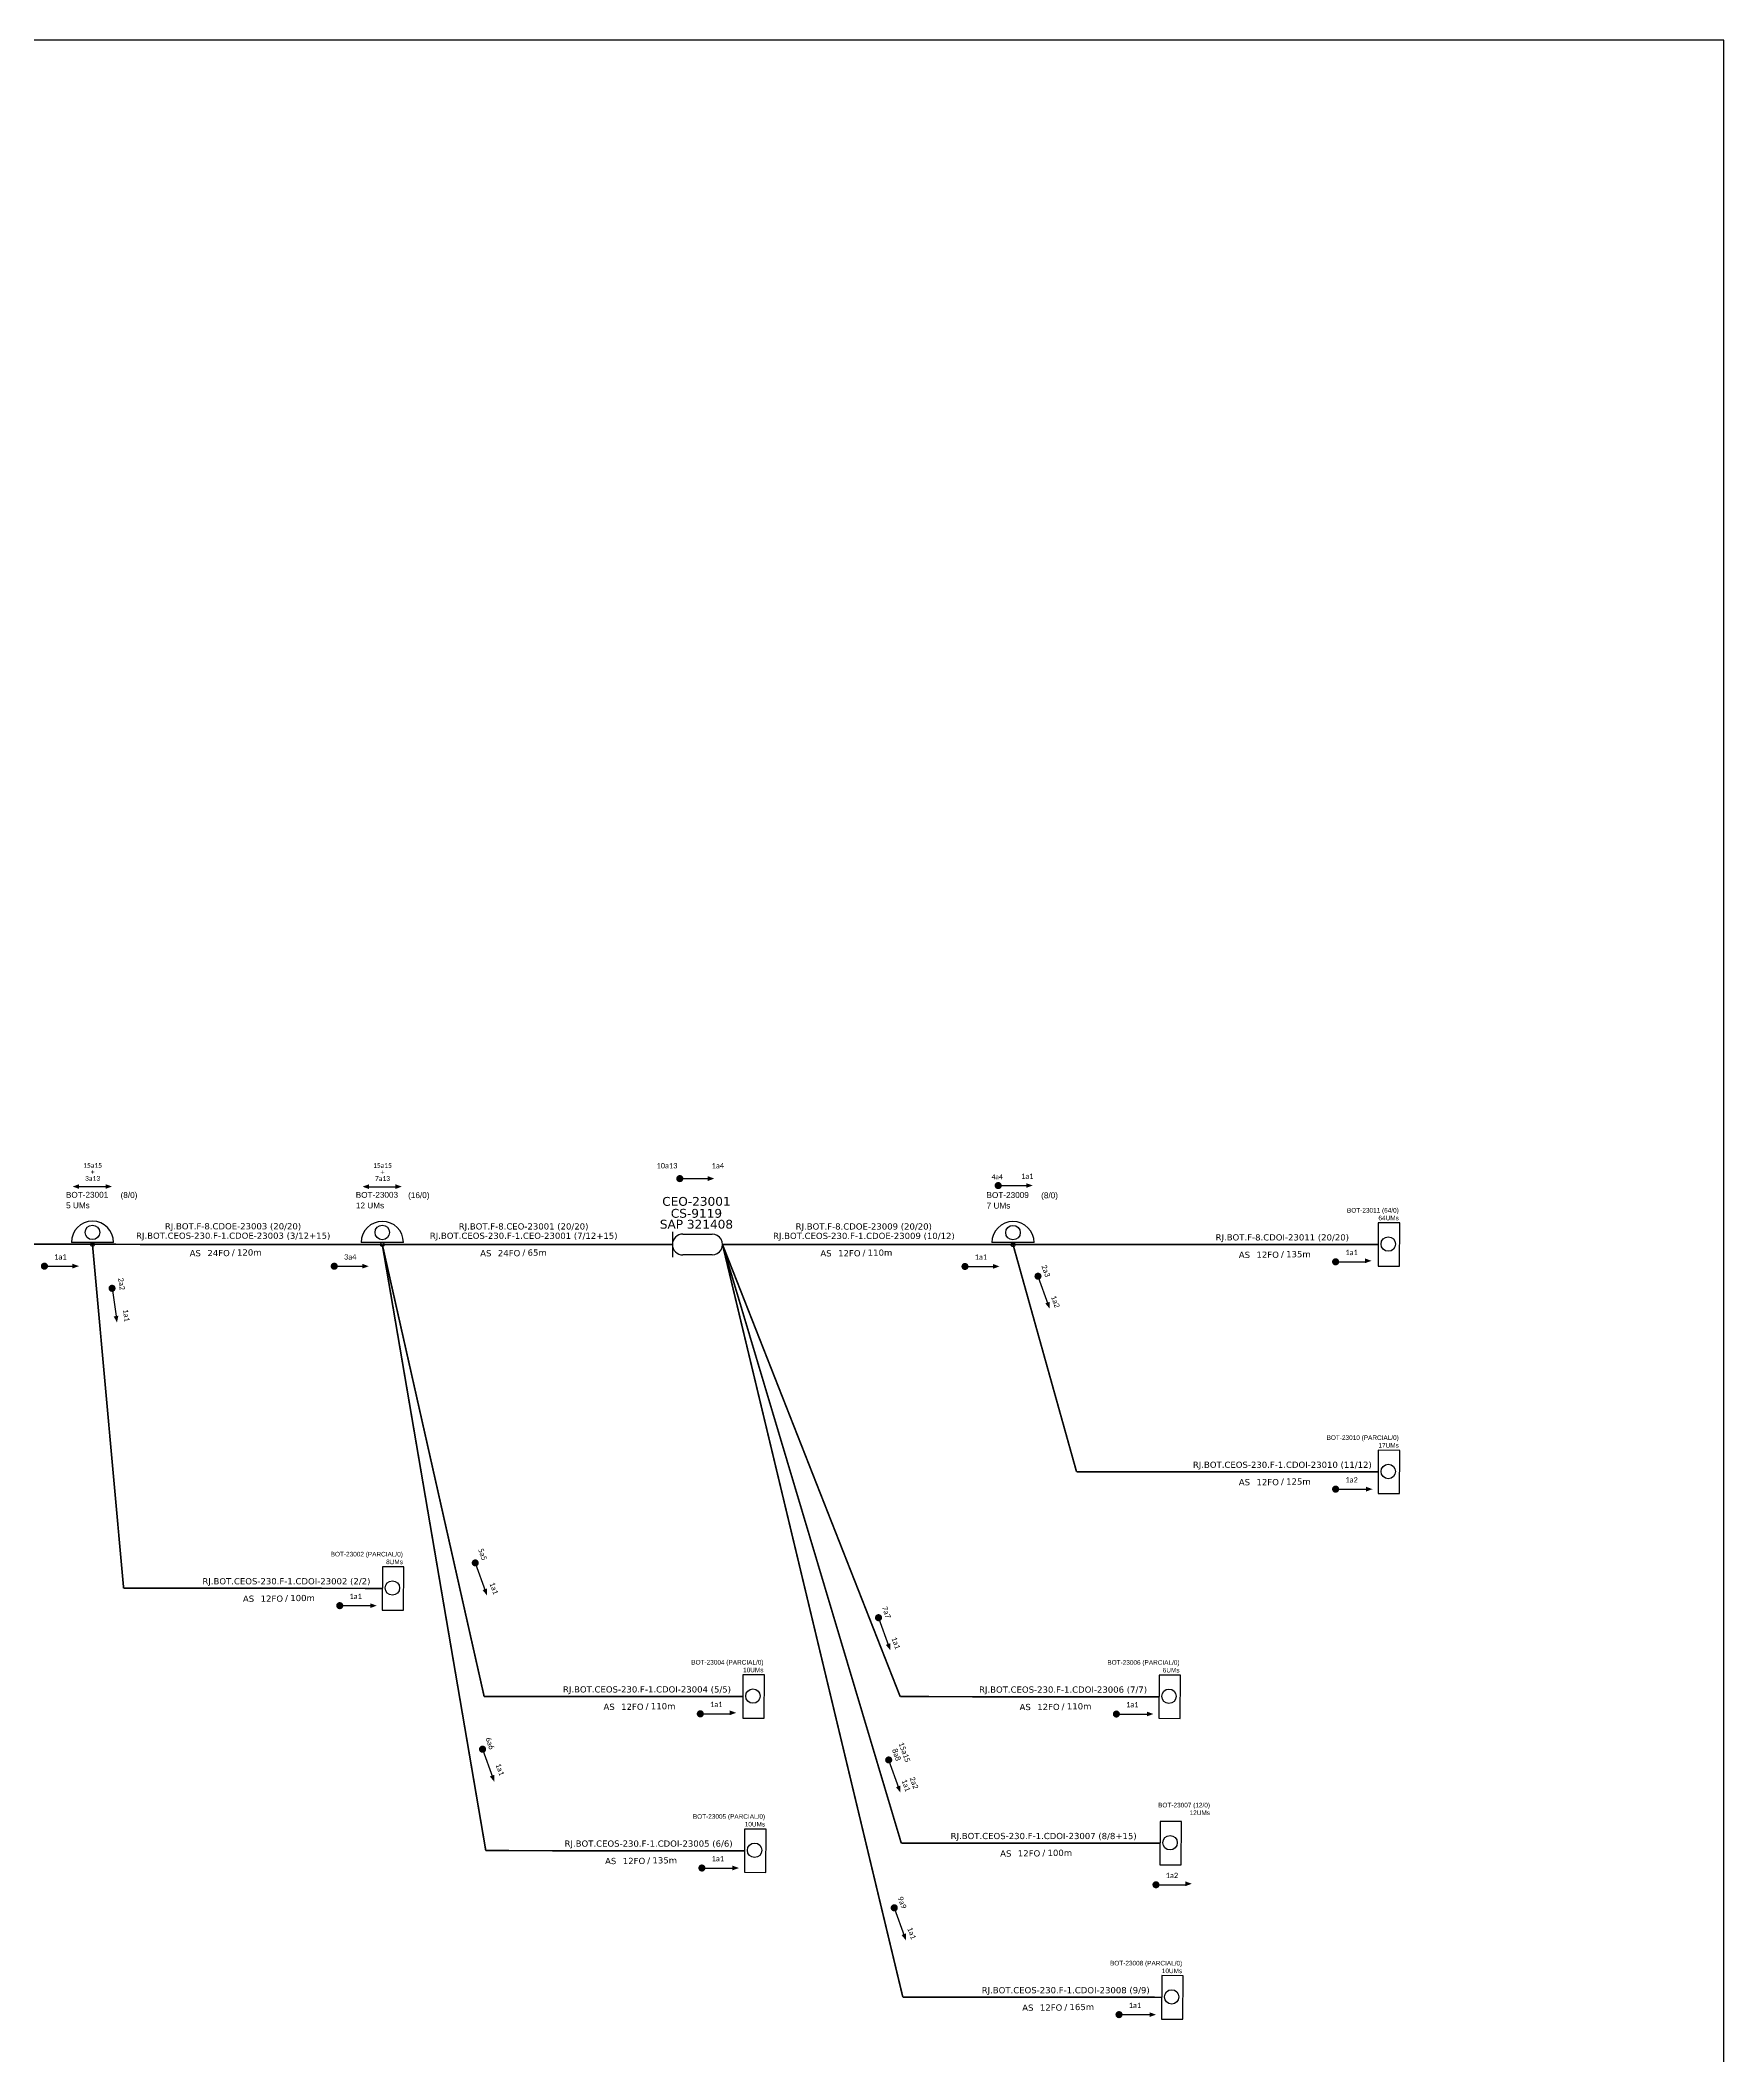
# Model space of a CAD drawing. Header units: metres. Extents: x -553 to 1164, y 1114 to 1708.
# Drawn here: x 14.7 to 288, y 1381.1 to 1708.4 of the extents above; entities that cross this region are included whole.
import ezdxf
from ezdxf.enums import TextEntityAlignment as Align

# ---------------------------------------------------------------- set-up
doc = ezdxf.new("R2010")
doc.units = ezdxf.units.M
for name, color, linetype, lineweight in [("20.0-LEGENDA DOS CDO'S", 1, 'Continuous', 0), ('20.2-CDO_POSTE', 1, 'Continuous', 5), ('40.1-ETIQUETAS', 1, 'Continuous', 20)]:
    doc.layers.add(name, color=color, linetype=linetype, lineweight=lineweight)
for name, color, linetype in [('20.4-CEOS', 1, 'Continuous'), ('20.5-CEO', 1, 'Continuous'), ('CAP a instalar', 1, 'Continuous'), ('Meio Fio', 7, 'Continuous'), ('SETA', 7, 'Continuous'), ('UNIFILAR', 7, 'Continuous')]:
    doc.layers.add(name, color=color, linetype=linetype)
doc.styles.add('ARIAL', font='arial.ttf')
doc.styles.add('siredit', font='verdana.ttf')
doc.styles.get("Standard").update_dxf_attribs({"font": 'arial.ttf'})
doc.linetypes.add('FENCELINE1', pattern='A,0.25,-0.1,[133,ltypeshp.shx,S=0.1,R=0,X=-0.1,Y=0],-0.1,1', length=1.45)

# ---------------------------------------------------------------- blocks, each defined once
blk = doc.blocks.new('ETIQUETA_RS5F')
at = {"layer": '40.1-ETIQUETAS', "color": 0, "style": 'siredit'}
blk.add_text('/', height=1.5, dxfattribs=at).set_placement((1.55, -1.95), align=Align.MIDDLE_RIGHT)
for tag, p in [('ETIQUETA_R_PRIMARIA', (1.18, 4.1)), ('ETIQUETA_R_SECUNDARIA', (1.18, 2.1)), ('F_ATIVAS/F_MORTAS', (1.11, -4.24))]:
    blk.add_attdef(tag, text='', height=1.5, dxfattribs=at).set_placement(p, align=Align.MIDDLE_CENTER)
for tag, p in [('TIPO_CABO', (-6.62, -2.12)), ('CAP_CABO', (0.37, -2.09))]:
    blk.add_attdef(tag, text='', height=1.5, dxfattribs=at).set_placement(p, align=Align.MIDDLE_RIGHT)
blk.add_attdef('METROS', text='', height=1.5, dxfattribs=at).set_placement((2.11, -1.95), align=Align.MIDDLE_LEFT)
for tag, p in [('FUSÃO_1', (0.82, -8.39)), ('FUSÃO_2', (0.82, -10.6)), ('FUSÃO_3', (0.82, -12.93)), ('FUSÃO_4', (0.82, -15.14)), ('FUSÃO_5', (0.82, -17.16))]:
    blk.add_attdef(tag, text='', height=1.5, dxfattribs=at).set_placement(p, align=Align.CENTER)
blk = doc.blocks.new('SAN')
at = {"layer": 'SETA'}
blk.add_lwpolyline([(-2.58, 0), (6.02, 0)], dxfattribs=at)
for points in [[(-2.1, -0.66), (-3.93, 0), (-2.1, 0.67)], [(5.33, 0.68), (7.16, 0.01), (5.33, -0.65)]]:
    blk.add_solid(points, dxfattribs=at)
blk = doc.blocks.new('CDOE-TEXTO PADRÃO')
at = {"layer": "20.0-LEGENDA DOS CDO'S", "color": 0, "style": 'ARIAL'}
for tag, p in [('CDO_N', (0.49, 7.39)), ('CORDOALHA', (0.5, 4.33)), ('SAP', (0.51, 1.67)), ('SPLITER_1', (0.59, -0.91)), ('SPLITER_2', (0.6, -3.55)), ('(XX-XX_F)S', (0.54, -8.29)), ('(XX-XX_L)S', (0.55, -10.83)), ('UMS', (0.55, -13.15))]:
    blk.add_attdef(tag, p, '', height=1.7, rotation=0.11799, dxfattribs=at)
blk.add_attdef('FIBRAS_UTILIZADAS', text='', height=1.7, rotation=0.11799, dxfattribs=at).set_placement((19.77, 7.43), align=Align.CENTER)
blk = doc.blocks.new('CEO_CT_DRT')
at = {"layer": '20.5-CEO', "color": 0}
for p, q in [((-1.56, 1.26), (1.8, 1.26)), ((1.8, -1.13), (-1.56, -1.13))]:
    blk.add_line(p, q, dxfattribs=at)
blk.add_lwpolyline([(-2.75, 1.51), (-2.75, -1.38)], dxfattribs=at)
for centre, start, end in [((-1.56, 0.07), 90, 270), ((1.8, 0.07), 270, 90)]:
    blk.add_arc(centre, 1.2, start, end, dxfattribs=at)
at = {"layer": '20.5-CEO', "color": 7, "style": 'siredit'}
for tag, p in [('CEO_Nº', (0.12, 5.61)), ('LOCAL', (0.12, 4.23)), ('SAP', (0.12, 2.97)), ('FIBRAS_RESERVA', (0.12, -1.94))]:
    blk.add_attdef(tag, text='', height=1.01, dxfattribs=at).set_placement(p, align=Align.TOP_CENTER)

msp = doc.modelspace()

# ---------------------------------------------------------------- linework, layer by layer
at = {"color": 7}
for p, q in [((26.58, 1513.16), (19.73, 1513.16)), ((73.64, 1513.14), (66.79, 1513.14)), ((176.06, 1513.11), (169.21, 1513.11))]:
    msp.add_line(p, q, dxfattribs=at)
for points in [[(-552.97, 1114.37), (288.03, 1114.37), (288.03, 1708.37), (-552.97, 1708.37)], [(231.9, 1509.29), (235.39, 1509.27), (235.43, 1516.31), (231.95, 1516.33)], [(196.47, 1412.07), (199.96, 1412.05), (200, 1419.09), (196.51, 1419.11)]]:
    msp.add_lwpolyline(points, close=True, dxfattribs=at)
at = {"color": 7, "const_width": 0.576}
for points in [[(118.24, 1523.51, 1), (118.82, 1523.51, 1)], [(15.07, 1509.29, 1), (15.65, 1509.29, 1)], [(62.13, 1509.28, 1), (62.71, 1509.28, 1)], [(26.3, 1505.98, 1), (26.38, 1505.41, 1)], [(152.35, 1429.37, 1), (152.54, 1428.83, 1)]]:
    msp.add_lwpolyline(points, format="xyb", close=True, dxfattribs=at)
at = {"const_width": 0.576}
for points in [[(169.94, 1522.38, 1), (170.52, 1522.38, 1)], [(164.55, 1509.24, 1), (165.12, 1509.24, 1)], [(224.73, 1510, 1), (225.31, 1510, 1)], [(176.6, 1507.93, 1), (176.79, 1507.39, 1)], [(224.73, 1473.08, 1), (225.31, 1473.08, 1)], [(85.22, 1461.37, 1), (85.41, 1460.83, 1)], [(63.02, 1454.16, 1), (63.6, 1454.16, 1)], [(150.7, 1452.48, 1), (150.9, 1451.93, 1)], [(121.57, 1436.59, 1), (122.15, 1436.59, 1)], [(189.13, 1436.56, 1), (189.7, 1436.56, 1)], [(86.4, 1431.12, 1), (86.6, 1430.57, 1)], [(121.83, 1411.55, 1), (122.41, 1411.55, 1)], [(195.56, 1408.83, 1), (196.14, 1408.83, 1)], [(153.25, 1405.36, 1), (153.45, 1404.81, 1)], [(189.56, 1387.74, 1), (190.14, 1387.74, 1)]]:
    msp.add_lwpolyline(points, format="xyb", close=True, dxfattribs=at)
at = {"color": 252}
for points in [[(231.9, 1472.37), (235.39, 1472.35), (235.43, 1479.38), (231.95, 1479.4)], [(70.2, 1453.45), (73.68, 1453.43), (73.72, 1460.46), (70.24, 1460.48)], [(128.75, 1435.89), (132.23, 1435.87), (132.27, 1442.9), (128.79, 1442.92)], [(196.3, 1435.86), (199.78, 1435.84), (199.83, 1442.87), (196.34, 1442.89)], [(129.01, 1410.85), (132.49, 1410.83), (132.53, 1417.86), (129.05, 1417.88)], [(196.73, 1387.03), (200.22, 1387.01), (200.26, 1394.05), (196.78, 1394.07)]]:
    msp.add_lwpolyline(points, close=True, dxfattribs=at)
at = {"color": 7}
for centre, radius in [((23.16, 1514.78), 1.18), ((70.22, 1514.77), 1.18), ((172.63, 1514.74), 1.18), ((23.16, 1512.84), 0.317), ((70.22, 1512.82), 0.317), ((172.64, 1512.79), 0.317)]:
    msp.add_circle(centre, radius, dxfattribs=at)
for centre in [(23.16, 1513.16), (70.22, 1513.14), (172.63, 1513.11)]:
    msp.add_arc(centre, 3.43, 0, 180, dxfattribs=at)
at = {"layer": 'CAP a instalar', "color": 7, "linetype": 'FENCELINE1', "ltscale": 7, "const_width": 0.269}
for points in [[(-31.17, 1512.86), (23.16, 1512.84)], [(23.05, 1512.84), (70.17, 1512.82)], [(70.22, 1512.82), (117.35, 1512.81)], [(125.46, 1512.81), (154.49, 1415.6)], [(125.46, 1512.81), (172.59, 1512.79)], [(172.59, 1512.79), (189.92, 1512.82)], [(189.92, 1512.82), (231.92, 1512.81)], [(154.49, 1415.6), (196.49, 1415.59)]]:
    msp.add_lwpolyline(points, dxfattribs=at)
at = {"layer": 'CAP a instalar', "color": 252, "linetype": 'FENCELINE1', "ltscale": 7, "const_width": 0.269}
for points in [[(23.16, 1512.84), (28.22, 1456.98)], [(70.22, 1512.82), (86.76, 1439.41)], [(70.22, 1512.82), (87.03, 1414.37)], [(125.46, 1512.81), (154.32, 1439.38)], [(125.46, 1512.81), (154.75, 1390.56)], [(172.64, 1512.79), (182.95, 1475.9)], [(182.95, 1475.9), (231.92, 1475.89)], [(28.22, 1456.98), (70.22, 1456.97)], [(86.76, 1439.41), (128.77, 1439.4)], [(154.32, 1439.38), (196.32, 1439.37)], [(87.03, 1414.37), (129.03, 1414.36)], [(154.75, 1390.56), (196.76, 1390.55)]]:
    msp.add_lwpolyline(points, dxfattribs=at)
at = {"layer": 'Meio Fio', "color": 7}
for centre in [(233.57, 1512.88), (198.13, 1415.66)]:
    msp.add_circle(centre, 1.17, dxfattribs=at)
at = {"layer": 'Meio Fio', "color": 252}
for centre in [(233.57, 1475.95), (71.86, 1457.03), (130.41, 1439.47), (197.96, 1439.44), (130.67, 1414.43), (198.4, 1390.62)]:
    msp.add_circle(centre, 1.17, dxfattribs=at)
at = {"layer": 'SETA', "color": 7}
for points in [[(118.53, 1523.51), (123.48, 1523.51)], [(15.36, 1509.29), (20.31, 1509.29)], [(62.42, 1509.28), (67.37, 1509.28)], [(152.44, 1429.1), (154.11, 1424.44)]]:
    msp.add_lwpolyline(points, dxfattribs=at)
at = {"layer": 'SETA'}
for points in [[(170.23, 1522.38), (175.18, 1522.38)], [(164.83, 1509.24), (169.79, 1509.24)], [(225.02, 1510), (229.97, 1510)], [(26.34, 1505.7), (27.04, 1500.79)], [(176.69, 1507.66), (178.36, 1503)], [(225.02, 1473.08), (229.97, 1473.08)], [(85.32, 1461.1), (86.99, 1456.44)], [(63.31, 1454.16), (68.26, 1454.16)], [(150.8, 1452.2), (152.47, 1447.54)], [(121.86, 1436.59), (126.81, 1436.59)], [(189.41, 1436.56), (194.37, 1436.56)], [(86.5, 1430.85), (88.17, 1426.18)], [(122.12, 1411.55), (127.07, 1411.55)], [(195.85, 1408.83), (200.8, 1408.83)], [(153.35, 1405.09), (155.02, 1400.42)], [(189.85, 1387.74), (194.8, 1387.74)]]:
    msp.add_lwpolyline(points, dxfattribs=at)
at = {"layer": 'SETA', "color": 7}
for points in [[(123.08, 1523.9), (124.14, 1523.51), (123.08, 1523.13)], [(19.91, 1509.68), (20.97, 1509.3), (19.91, 1508.92)], [(66.97, 1509.67), (68.03, 1509.28), (66.97, 1508.9)], [(154.35, 1424.94), (154.34, 1423.82), (153.63, 1424.68)]]:
    msp.add_solid(points, dxfattribs=at)
at = {"layer": 'SETA'}
for points in [[(174.78, 1522.77), (175.84, 1522.39), (174.78, 1522.01)], [(169.39, 1509.64), (170.44, 1509.25), (169.39, 1508.87)], [(229.79, 1510.55), (230.84, 1510.16), (229.79, 1509.78)], [(178.6, 1503.5), (178.59, 1502.38), (177.87, 1503.25)], [(27.37, 1501.24), (27.14, 1500.14), (26.61, 1501.13)], [(229.97, 1473.46), (231.02, 1473.08), (229.97, 1472.69)], [(87.22, 1456.95), (87.22, 1455.82), (86.5, 1456.69)], [(68.26, 1454.54), (69.32, 1454.16), (68.26, 1453.77)], [(152.7, 1448.05), (152.7, 1446.93), (151.98, 1447.79)], [(126.63, 1437.14), (127.69, 1436.76), (126.63, 1436.37)], [(194.37, 1436.95), (195.42, 1436.56), (194.37, 1436.18)], [(88.41, 1426.69), (88.4, 1425.57), (87.68, 1426.43)], [(127.07, 1411.94), (128.13, 1411.55), (127.07, 1411.17)], [(200.62, 1409.38), (201.67, 1408.99), (200.62, 1408.61)], [(155.26, 1400.93), (155.25, 1399.81), (154.53, 1400.67)], [(194.8, 1388.12), (195.86, 1387.74), (194.8, 1387.36)]]:
    msp.add_solid(points, dxfattribs=at)

# ---------------------------------------------------------------- block references
at = {"layer": '20.2-CDO_POSTE', "color": 7}
ref = msp.add_blockref('CDOE-TEXTO PADRÃO', (22.93, 1514.03), dxfattribs=dict(at, xscale=0.5598720016479491, yscale=0.5598720016479491, zscale=0.5598720016479491))
ref.add_attrib('CDO_N', 'BOT-23001', (18.85, 1520.4), dxfattribs={"layer": "20.0-LEGENDA DOS CDO'S", "color": 0, "height": 0.952, "rotation": 0.118, "style": 'ARIAL'})
ref.add_attrib('CORDOALHA', '5 UMs', (18.88, 1518.69), dxfattribs={"layer": "20.0-LEGENDA DOS CDO'S", "color": 0, "height": 0.952, "rotation": 0.118, "style": 'ARIAL'})
ref.add_attrib('FIBRAS_UTILIZADAS', '       (8/0)', dxfattribs={"layer": "20.0-LEGENDA DOS CDO'S", "color": 0, "height": 0.9517, "rotation": 0.118, "style": 'ARIAL'}).set_placement((27.8, 1520.36), align=Align.CENTER)
ref = msp.add_blockref('CDOE-TEXTO PADRÃO', (69.99, 1514.01), dxfattribs=dict(at, xscale=0.5598720016479491, yscale=0.5598720016479491, zscale=0.5598720016479491))
ref.add_attrib('CDO_N', 'BOT-23003', (65.91, 1520.39), dxfattribs={"layer": "20.0-LEGENDA DOS CDO'S", "color": 0, "height": 0.952, "rotation": 0.118, "style": 'ARIAL'})
ref.add_attrib('CORDOALHA', '12 UMs', (65.94, 1518.67), dxfattribs={"layer": "20.0-LEGENDA DOS CDO'S", "color": 0, "height": 0.952, "rotation": 0.118, "style": 'ARIAL'})
ref.add_attrib('FIBRAS_UTILIZADAS', '       (16/0)', dxfattribs={"layer": "20.0-LEGENDA DOS CDO'S", "color": 0, "height": 0.9517, "rotation": 0.118, "style": 'ARIAL'}).set_placement((74.86, 1520.34), align=Align.CENTER)
ref = msp.add_blockref('CDOE-TEXTO PADRÃO', (172.41, 1513.98), dxfattribs=dict(at, xscale=0.5598720016479491, yscale=0.5598720016479491, zscale=0.5598720016479491))
ref.add_attrib('CDO_N', 'BOT-23009', (168.33, 1520.36), dxfattribs={"layer": "20.0-LEGENDA DOS CDO'S", "color": 0, "height": 0.952, "rotation": 0.118, "style": 'ARIAL'})
ref.add_attrib('CORDOALHA', '7 UMs', (168.36, 1518.64), dxfattribs={"layer": "20.0-LEGENDA DOS CDO'S", "color": 0, "height": 0.952, "rotation": 0.118, "style": 'ARIAL'})
ref.add_attrib('FIBRAS_UTILIZADAS', '       (8/0)', dxfattribs={"layer": "20.0-LEGENDA DOS CDO'S", "color": 0, "height": 0.9517, "rotation": 0.118, "style": 'ARIAL'}).set_placement((177.28, 1520.31), align=Align.CENTER)
at = {"layer": '20.4-CEOS', "color": 7}
ref = msp.add_blockref('CEO_CT_DRT', (121.23, 1512.71), dxfattribs=dict(at, xscale=1.411199999999998, yscale=1.411199999999998, zscale=1.411199999999998, rotation=359.9999964697354))
ref.add_attrib('CEO_Nº', 'CEO-23001', dxfattribs={"layer": '20.5-CEO', "color": 7, "height": 1.431, "rotation": 360, "style": 'siredit'}).set_placement((121.23, 1520.53), align=Align.TOP_CENTER)
ref.add_attrib('LOCAL', 'CS-9119', dxfattribs={"layer": '20.5-CEO', "color": 7, "height": 1.431, "rotation": 360, "style": 'siredit'}).set_placement((121.23, 1518.59), align=Align.TOP_CENTER)
ref.add_attrib('SAP', 'SAP 321408', dxfattribs={"layer": '20.5-CEO', "color": 7, "height": 1.431, "rotation": 360, "style": 'siredit'}).set_placement((121.23, 1516.82), align=Align.TOP_CENTER)
at = {"layer": '40.1-ETIQUETAS', "color": 7}
ref = msp.add_blockref('ETIQUETA_RS5F', (45.21, 1512.83), dxfattribs=dict(at, xscale=0.6718463913598677, yscale=0.6718463913598677, zscale=0.6718463913598677))
ref.add_attrib('ETIQUETA_R_PRIMARIA', 'RJ.BOT.F-8.CDOE-23003 (20/20)', dxfattribs={"color": 0, "height": 1.0078, "style": 'siredit'}).set_placement((45.98, 1515.77), align=Align.MIDDLE_CENTER)
ref.add_attrib('ETIQUETA_R_SECUNDARIA', 'RJ.BOT.CEOS-230.F-1.CDOE-23003 (3/12+15)', dxfattribs={"color": 7, "height": 1.0078, "style": 'siredit'}).set_placement((46.01, 1514.24), align=Align.MIDDLE_CENTER)
ref.add_attrib('TIPO_CABO', 'AS', dxfattribs={"color": 0, "height": 1.008, "style": 'siredit'}).set_placement((40.77, 1511.41), align=Align.MIDDLE_RIGHT)
ref.add_attrib('CAP_CABO', '24FO', dxfattribs={"color": 0, "height": 1.008, "style": 'siredit'}).set_placement((45.46, 1511.42), align=Align.MIDDLE_RIGHT)
ref.add_attrib('METROS', '120m', dxfattribs={"color": 0, "height": 1.008, "style": 'siredit'}).set_placement((46.63, 1511.52), align=Align.MIDDLE_LEFT)
ref = msp.add_blockref('ETIQUETA_RS5F', (92.39, 1512.81), dxfattribs=dict(at, xscale=0.6718463913598677, yscale=0.6718463913598677, zscale=0.6718463913598677))
ref.add_attrib('ETIQUETA_R_PRIMARIA', 'RJ.BOT.F-8.CEO-23001 (20/20)', dxfattribs={"color": 0, "height": 1.0078, "style": 'siredit'}).set_placement((93.16, 1515.75), align=Align.MIDDLE_CENTER)
ref.add_attrib('ETIQUETA_R_SECUNDARIA', 'RJ.BOT.CEOS-230.F-1.CEO-23001 (7/12+15)', dxfattribs={"color": 7, "height": 1.0078, "style": 'siredit'}).set_placement((93.18, 1514.23), align=Align.MIDDLE_CENTER)
ref.add_attrib('TIPO_CABO', 'AS', dxfattribs={"color": 0, "height": 1.008, "style": 'siredit'}).set_placement((87.94, 1511.39), align=Align.MIDDLE_RIGHT)
ref.add_attrib('CAP_CABO', '24FO', dxfattribs={"color": 0, "height": 1.008, "style": 'siredit'}).set_placement((92.63, 1511.41), align=Align.MIDDLE_RIGHT)
ref.add_attrib('METROS', '65m', dxfattribs={"color": 0, "height": 1.008, "style": 'siredit'}).set_placement((93.81, 1511.5), align=Align.MIDDLE_LEFT)
ref = msp.add_blockref('ETIQUETA_RS5F', (147.63, 1512.8), dxfattribs=dict(at, xscale=0.6718463913598677, yscale=0.6718463913598677, zscale=0.6718463913598677))
ref.add_attrib('ETIQUETA_R_PRIMARIA', 'RJ.BOT.F-8.CDOE-23009 (20/20)', dxfattribs={"color": 0, "height": 1.0078, "style": 'siredit'}).set_placement((148.4, 1515.74), align=Align.MIDDLE_CENTER)
ref.add_attrib('ETIQUETA_R_SECUNDARIA', 'RJ.BOT.CEOS-230.F-1.CDOE-23009 (10/12)', dxfattribs={"color": 0, "height": 1.0078, "style": 'siredit'}).set_placement((148.42, 1514.21), align=Align.MIDDLE_CENTER)
ref.add_attrib('TIPO_CABO', 'AS', dxfattribs={"color": 0, "height": 1.008, "style": 'siredit'}).set_placement((143.18, 1511.38), align=Align.MIDDLE_RIGHT)
ref.add_attrib('CAP_CABO', '12FO', dxfattribs={"color": 0, "height": 1.008, "style": 'siredit'}).set_placement((147.88, 1511.39), align=Align.MIDDLE_RIGHT)
ref.add_attrib('METROS', '110m', dxfattribs={"color": 0, "height": 1.008, "style": 'siredit'}).set_placement((149.05, 1511.49), align=Align.MIDDLE_LEFT)
ref = msp.add_blockref('ETIQUETA_RS5F', (215.57, 1512.55), dxfattribs=dict(at, xscale=0.6718463913598677, yscale=0.6718463913598677, zscale=0.6718463913598677))
ref.add_attrib('ETIQUETA_R_SECUNDARIA', 'RJ.BOT.F-8.CDOI-23011 (20/20)', dxfattribs={"color": 0, "height": 1.0078, "style": 'siredit'}).set_placement((216.36, 1513.97), align=Align.MIDDLE_CENTER)
ref.add_attrib('TIPO_CABO', 'AS', dxfattribs={"color": 0, "height": 1.008, "style": 'siredit'}).set_placement((211.12, 1511.13), align=Align.MIDDLE_RIGHT)
ref.add_attrib('CAP_CABO', '12FO', dxfattribs={"color": 0, "height": 1.008, "style": 'siredit'}).set_placement((215.81, 1511.15), align=Align.MIDDLE_RIGHT)
ref.add_attrib('METROS', '135m', dxfattribs={"color": 0, "height": 1.008, "style": 'siredit'}).set_placement((216.98, 1511.24), align=Align.MIDDLE_LEFT)
at = {"layer": '40.1-ETIQUETAS', "color": 252}
ref = msp.add_blockref('ETIQUETA_RS5F', (215.57, 1475.63), dxfattribs=dict(at, xscale=0.6718463913598677, yscale=0.6718463913598677, zscale=0.6718463913598677))
ref.add_attrib('ETIQUETA_R_SECUNDARIA', 'RJ.BOT.CEOS-230.F-1.CDOI-23010 (11/12)', dxfattribs={"color": 0, "height": 1.0078, "style": 'siredit'}).set_placement((216.36, 1477.04), align=Align.MIDDLE_CENTER)
ref.add_attrib('TIPO_CABO', 'AS', dxfattribs={"color": 0, "height": 1.008, "style": 'siredit'}).set_placement((211.12, 1474.21), align=Align.MIDDLE_RIGHT)
ref.add_attrib('CAP_CABO', '12FO', dxfattribs={"color": 0, "height": 1.008, "style": 'siredit'}).set_placement((215.81, 1474.22), align=Align.MIDDLE_RIGHT)
ref.add_attrib('METROS', '125m', dxfattribs={"color": 0, "height": 1.008, "style": 'siredit'}).set_placement((216.98, 1474.32), align=Align.MIDDLE_LEFT)
ref = msp.add_blockref('ETIQUETA_RS5F', (53.86, 1456.71), dxfattribs=dict(at, xscale=0.6718463913598677, yscale=0.6718463913598677, zscale=0.6718463913598677))
ref.add_attrib('ETIQUETA_R_SECUNDARIA', 'RJ.BOT.CEOS-230.F-1.CDOI-23002 (2/2)', dxfattribs={"color": 0, "height": 1.0078, "style": 'siredit'}).set_placement((54.65, 1458.12), align=Align.MIDDLE_CENTER)
ref.add_attrib('TIPO_CABO', 'AS', dxfattribs={"color": 0, "height": 1.008, "style": 'siredit'}).set_placement((49.41, 1455.29), align=Align.MIDDLE_RIGHT)
ref.add_attrib('CAP_CABO', '12FO', dxfattribs={"color": 0, "height": 1.008, "style": 'siredit'}).set_placement((54.11, 1455.3), align=Align.MIDDLE_RIGHT)
ref.add_attrib('METROS', '100m', dxfattribs={"color": 0, "height": 1.008, "style": 'siredit'}).set_placement((55.28, 1455.4), align=Align.MIDDLE_LEFT)
ref = msp.add_blockref('ETIQUETA_RS5F', (112.41, 1439.15), dxfattribs=dict(at, xscale=0.6718463913598677, yscale=0.6718463913598677, zscale=0.6718463913598677))
ref.add_attrib('ETIQUETA_R_SECUNDARIA', 'RJ.BOT.CEOS-230.F-1.CDOI-23004 (5/5)', dxfattribs={"color": 0, "height": 1.0078, "style": 'siredit'}).set_placement((113.2, 1440.56), align=Align.MIDDLE_CENTER)
ref.add_attrib('TIPO_CABO', 'AS', dxfattribs={"color": 0, "height": 1.008, "style": 'siredit'}).set_placement((107.96, 1437.73), align=Align.MIDDLE_RIGHT)
ref.add_attrib('CAP_CABO', '12FO', dxfattribs={"color": 0, "height": 1.008, "style": 'siredit'}).set_placement((112.65, 1437.74), align=Align.MIDDLE_RIGHT)
ref.add_attrib('METROS', '110m', dxfattribs={"color": 0, "height": 1.008, "style": 'siredit'}).set_placement((113.83, 1437.83), align=Align.MIDDLE_LEFT)
ref = msp.add_blockref('ETIQUETA_RS5F', (179.96, 1439.12), dxfattribs=dict(at, xscale=0.6718463913598677, yscale=0.6718463913598677, zscale=0.6718463913598677))
ref.add_attrib('ETIQUETA_R_SECUNDARIA', 'RJ.BOT.CEOS-230.F-1.CDOI-23006 (7/7)', dxfattribs={"color": 0, "height": 1.0078, "style": 'siredit'}).set_placement((180.76, 1440.53), align=Align.MIDDLE_CENTER)
ref.add_attrib('TIPO_CABO', 'AS', dxfattribs={"color": 0, "height": 1.008, "style": 'siredit'}).set_placement((175.52, 1437.7), align=Align.MIDDLE_RIGHT)
ref.add_attrib('CAP_CABO', '12FO', dxfattribs={"color": 0, "height": 1.008, "style": 'siredit'}).set_placement((180.21, 1437.71), align=Align.MIDDLE_RIGHT)
ref.add_attrib('METROS', '110m', dxfattribs={"color": 0, "height": 1.008, "style": 'siredit'}).set_placement((181.38, 1437.81), align=Align.MIDDLE_LEFT)
at = {"layer": '40.1-ETIQUETAS', "color": 7}
ref = msp.add_blockref('ETIQUETA_RS5F', (176.82, 1415.33), dxfattribs=dict(at, xscale=0.6718463913598677, yscale=0.6718463913598677, zscale=0.6718463913598677))
ref.add_attrib('ETIQUETA_R_SECUNDARIA', 'RJ.BOT.CEOS-230.F-1.CDOI-23007 (8/8+15)', dxfattribs={"color": 0, "height": 1.0078, "style": 'siredit'}).set_placement((177.61, 1416.75), align=Align.MIDDLE_CENTER)
ref.add_attrib('TIPO_CABO', 'AS', dxfattribs={"color": 0, "height": 1.008, "style": 'siredit'}).set_placement((172.37, 1413.91), align=Align.MIDDLE_RIGHT)
ref.add_attrib('CAP_CABO', '12FO', dxfattribs={"color": 0, "height": 1.008, "style": 'siredit'}).set_placement((177.06, 1413.93), align=Align.MIDDLE_RIGHT)
ref.add_attrib('METROS', '100m', dxfattribs={"color": 0, "height": 1.008, "style": 'siredit'}).set_placement((178.24, 1414.02), align=Align.MIDDLE_LEFT)
at = {"layer": '40.1-ETIQUETAS', "color": 252}
ref = msp.add_blockref('ETIQUETA_RS5F', (112.67, 1414.11), dxfattribs=dict(at, xscale=0.6718463913598677, yscale=0.6718463913598677, zscale=0.6718463913598677))
ref.add_attrib('ETIQUETA_R_SECUNDARIA', 'RJ.BOT.CEOS-230.F-1.CDOI-23005 (6/6)', dxfattribs={"color": 0, "height": 1.0078, "style": 'siredit'}).set_placement((113.46, 1415.52), align=Align.MIDDLE_CENTER)
ref.add_attrib('TIPO_CABO', 'AS', dxfattribs={"color": 0, "height": 1.008, "style": 'siredit'}).set_placement((108.22, 1412.69), align=Align.MIDDLE_RIGHT)
ref.add_attrib('CAP_CABO', '12FO', dxfattribs={"color": 0, "height": 1.008, "style": 'siredit'}).set_placement((112.92, 1412.7), align=Align.MIDDLE_RIGHT)
ref.add_attrib('METROS', '135m', dxfattribs={"color": 0, "height": 1.008, "style": 'siredit'}).set_placement((114.09, 1412.8), align=Align.MIDDLE_LEFT)
ref = msp.add_blockref('ETIQUETA_RS5F', (180.4, 1390.29), dxfattribs=dict(at, xscale=0.6718463913598677, yscale=0.6718463913598677, zscale=0.6718463913598677))
ref.add_attrib('ETIQUETA_R_SECUNDARIA', 'RJ.BOT.CEOS-230.F-1.CDOI-23008 (9/9)', dxfattribs={"color": 0, "height": 1.0078, "style": 'siredit'}).set_placement((181.19, 1391.71), align=Align.MIDDLE_CENTER)
ref.add_attrib('TIPO_CABO', 'AS', dxfattribs={"color": 0, "height": 1.008, "style": 'siredit'}).set_placement((175.95, 1388.87), align=Align.MIDDLE_RIGHT)
ref.add_attrib('CAP_CABO', '12FO', dxfattribs={"color": 0, "height": 1.008, "style": 'siredit'}).set_placement((180.64, 1388.89), align=Align.MIDDLE_RIGHT)
ref.add_attrib('METROS', '165m', dxfattribs={"color": 0, "height": 1.008, "style": 'siredit'}).set_placement((181.81, 1388.98), align=Align.MIDDLE_LEFT)
at = {"layer": 'UNIFILAR', "color": 7, "lineweight": -3, "xscale": 0.576, "yscale": 0.576, "zscale": 0.576}
for p in [(22.21, 1522.22), (69.27, 1522.2)]:
    msp.add_blockref('SAN', p, dxfattribs=at)

# ---------------------------------------------------------------- texts
at = {"color": 7, "width": 14.6067, "attachment_point": 5}
for s, insert, char_height in [('{\\fCalibri|b0|i0|c0|p34;15a15}', (23.18, 1525.65), 0.7834), ('{\\fCalibri|b0|i0|c0|p34;15a15}', (70.25, 1525.64), 0.7834), ('\\C7;\\fCalibri|b0|i0|c0|p34;10a13', (116.45, 1525.6), 0.864), ('\\C7;\\fCalibri|b0|i0|c0|p34;1a4', (124.71, 1525.6), 0.864), ('\\C7;\\fCalibri|b0|i0|c0|p34;3a13', (23.18, 1523.54), 0.7834), ('{\\fCalibri|b0|i0|c0|p34;\\C256;+}', (23.18, 1524.59), 0.7834), ('\\C7;\\fCalibri|b0|i0|c0|p34;7a13', (70.25, 1523.53), 0.7834), ('{\\fCalibri|b0|i0|c0|p34;+}', (70.25, 1524.57), 0.7834), ('\\C7;\\fCalibri|b0|i0|c0|p34;1a1', (17.95, 1510.8), 0.864), ('\\C7;\\fCalibri|b0|i0|c0|p34;3a4', (65.01, 1510.79), 0.864)]:
    msp.add_mtext(s, dxfattribs=dict(at, insert=insert, char_height=char_height))
at = {"width": 14.6067, "attachment_point": 5}
for s, insert, char_height in [('\\C7;\\fCalibri|b0|i0|c0|p34;4a4', (170.06, 1523.8), 0.7834), ('\\C7;\\fCalibri|b0|i0|c0|p34;1a1', (174.95, 1523.9), 0.864), ('\\C7;\\fCalibri|b0|i0|c0|p34;1a1', (167.42, 1510.76), 0.864), ('\\C7;\\fCalibri|b0|i0|c0|p34;1a1', (227.61, 1511.51), 0.864), ('\\C7;\\fCalibri|b0|i0|c0|p34;1a2', (227.61, 1474.59), 0.864), ('\\C7;\\fCalibri|b0|i0|c0|p34;1a1', (65.9, 1455.67), 0.864), ('\\C7;\\fCalibri|b0|i0|c0|p34;1a1', (124.45, 1438.11), 0.864), ('\\C7;\\fCalibri|b0|i0|c0|p34;1a1', (192, 1438.08), 0.864), ('\\C7;\\fCalibri|b0|i0|c0|p34;1a1', (124.71, 1413.07), 0.864), ('{\\fCalibri|b0|i0|c0|p34;\\C7;1a2}', (198.44, 1410.34), 0.864), ('\\C7;\\fCalibri|b0|i0|c0|p34;1a1', (192.44, 1389.25), 0.864)]:
    msp.add_mtext(s, dxfattribs=dict(at, insert=insert, char_height=char_height))
at = {"color": 7, "char_height": 0.7478, "width": 12.1342, "attachment_point": 3, "rotation": 359.9363, "style": 'ARIAL'}
for s, insert in [('BOT-23011 (64/0)\\P64UMs', (235.28, 1518.73)), ('BOT-23007 (12/0)\\P12UMs', (204.62, 1422.14))]:
    msp.add_mtext(s, dxfattribs=dict(at, insert=insert))
at = {"char_height": 0.864, "width": 14.6067, "attachment_point": 5}
for s, insert, rotation in [('\\C7;\\fCalibri|b0|i0|c0|p34;2a3', (177.97, 1508.52), 289.7143), ('\\C7;\\fCalibri|b0|i0|c0|p34;1a2', (179.52, 1503.53), 289.7143), ('\\C7;\\fCalibri|b0|i0|c0|p34;1a1', (28.66, 1501.28), 278.1516), ('\\C7;\\fCalibri|b0|i0|c0|p34;5a5', (86.51, 1462.49), 289.7143), ('\\C7;\\fCalibri|b0|i0|c0|p34;1a1', (88.35, 1456.97), 289.7143), ('\\C7;\\fCalibri|b0|i0|c0|p34;7a7', (152.08, 1453.06), 289.7143), ('\\C7;\\fCalibri|b0|i0|c0|p34;1a1', (153.62, 1448.08), 289.7143), ('\\C7;\\fCalibri|b0|i0|c0|p34;6a6', (87.7, 1431.8), 289.7143), ('\\C7;\\fCalibri|b0|i0|c0|p34;1a1', (89.33, 1427.54), 289.7143), ('\\C7;\\fCalibri|b0|i0|c0|p34;9a9', (154.63, 1405.94), 289.7143), ('\\C7;\\fCalibri|b0|i0|c0|p34;1a1', (156.18, 1400.96), 289.7143)]:
    msp.add_mtext(s, dxfattribs=dict(at, insert=insert, rotation=rotation))
at = {"color": 7, "char_height": 0.864, "width": 14.6067, "attachment_point": 5}
for s, insert, rotation in [('\\C7;\\fCalibri|b0|i0|c0|p34;2a2', (27.89, 1506.41), 278.1516), ('\\C7;\\fCalibri|b0|i0|c0|p34;8a8', (153.72, 1429.95), 289.7143), ('{\\fCalibri|b0|i0|c0|p34;\\C256;15a15}', (155.02, 1430.36), 289.7143), ('\\C7;\\fCalibri|b0|i0|c0|p34;1a1', (155.27, 1424.97), 289.7143), ('{\\fCalibri|b0|i0|c0|p34;\\C256;2a2}', (156.57, 1425.38), 289.7143)]:
    msp.add_mtext(s, dxfattribs=dict(at, insert=insert, rotation=rotation))
at = {"color": 252, "char_height": 0.7478, "width": 12.1342, "attachment_point": 3, "rotation": 359.9363, "style": 'ARIAL'}
for s, insert in [('BOT-23010 (PARCIAL/0)\\P17UMs', (235.28, 1481.81)), ('BOT-23002 (PARCIAL/0)\\P8UMs', (73.57, 1462.89)), ('BOT-23004 (PARCIAL/0)\\P10UMs', (132.12, 1445.33)), ('BOT-23006 (PARCIAL/0)\\P6UMs', (199.68, 1445.3)), ('BOT-23005 (PARCIAL/0)\\P10UMs', (132.38, 1420.29)), ('BOT-23008 (PARCIAL/0)\\P10UMs', (200.11, 1396.47))]:
    msp.add_mtext(s, dxfattribs=dict(at, insert=insert))

doc.saveas('drawing.dxf')
